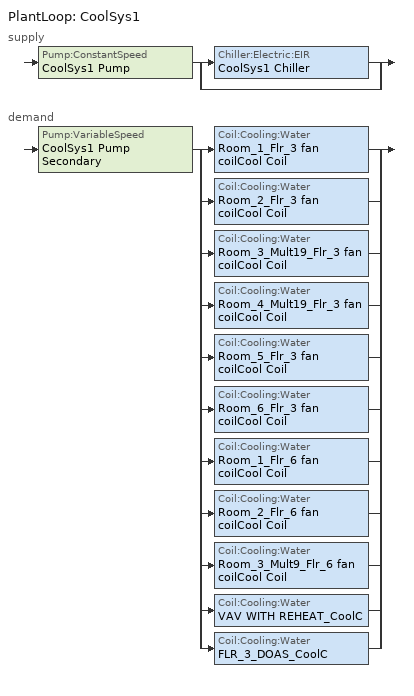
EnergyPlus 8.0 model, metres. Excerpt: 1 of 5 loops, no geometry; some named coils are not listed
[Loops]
PlantLoop 'CoolSys1'
 supply: Pump:ConstantSpeed 'CoolSys1 Pump' > split
  | Chiller:Electric:EIR 'CoolSys1 Chiller'
  | bypass
 demand: Pump:VariableSpeed 'CoolSys1 Pump Secondary' > split
  | Coil:Cooling:Water 'Room_1_Flr_3 fan coilCool Coil'
  | Coil:Cooling:Water 'Room_2_Flr_3 fan coilCool Coil'
  | Coil:Cooling:Water 'Room_3_Mult19_Flr_3 fan coilCool Coil'
  | Coil:Cooling:Water 'Room_4_Mult19_Flr_3 fan coilCool Coil'
  | Coil:Cooling:Water 'Room_5_Flr_3 fan coilCool Coil'
  | Coil:Cooling:Water 'Room_6_Flr_3 fan coilCool Coil'
  | Coil:Cooling:Water 'Room_1_Flr_6 fan coilCool Coil'
  | Coil:Cooling:Water 'Room_2_Flr_6 fan coilCool Coil'
  | Coil:Cooling:Water 'Room_3_Mult9_Flr_6 fan coilCool Coil'
  | Coil:Cooling:Water 'VAV WITH REHEAT_CoolC'
  | Coil:Cooling:Water 'FLR_3_DOAS_CoolC'
[Sizing:Plant]
CoolSys1: Loop Type=Cooling; Design Loop Exit Temperature {C}=7.22; Loop Design Temperature Difference {deltaC}=6.67
[Fan:OnOff] Availability Schedule=ALWAYS_ON; Fan Efficiency=0.16; Pressure Rise {Pa}=270.9; Maximum Flow Rate {m3/s}=AUTOSIZE; Motor Efficiency=0.29; Motor In Airstream Fraction=1
Room_1_Flr_3 fan coilfan; Room_2_Flr_3 fan coilfan; Room_3_Mult19_Flr_3 fan coilfan; Room_4_Mult19_Flr_3 fan coilfan; Room_5_Flr_3 fan coilfan; Room_6_Flr_3 fan coilfan; Room_1_Flr_6 fan coilfan; Room_2_Flr_6 fan coilfan; Room_3_Mult9_Flr_6 fan coilfan
[Coil:Cooling:Water] Availability Schedule=ALWAYS_ON; Design Water Flow Rate {m3/s}=AUTOSIZE; Design Air Flow Rate {m3/s}=AUTOSIZE; Design Inlet Water Temperature {C}=AUTOSIZE; Design Inlet Air Temperature {C}=AUTOSIZE; Design Outlet Air Temperature {C}=AUTOSIZE; Design Inlet Air Humidity Ratio {kgWater/kgDryAir}=AUTOSIZE; Design Outlet Air Humidity Ratio {kgWater/kgDryAir}=AUTOSIZE; Type of Analysis=SimpleAnalysis; Heat Exchanger Configuration=CrossFlow
Room_1_Flr_3 fan coilCool Coil; Room_2_Flr_3 fan coilCool Coil; Room_3_Mult19_Flr_3 fan coilCool Coil; Room_4_Mult19_Flr_3 fan coilCool Coil; Room_5_Flr_3 fan coilCool Coil; Room_6_Flr_3 fan coilCool Coil; Room_1_Flr_6 fan coilCool Coil; Room_2_Flr_6 fan coilCool Coil; Room_3_Mult9_Flr_6 fan coilCool Coil
[Pump:VariableSpeed]
CoolSys1 Pump Secondary: Rated Flow Rate {m3/s}=autosize; Rated Pump Head {Pa}=134284; Rated Power Consumption {W}=autosize; Motor Efficiency=0.9; Fraction of Motor Inefficiencies to Fluid Stream=0; Coefficient 1 of the Part Load Performance Curve=0; Coefficient 2 of the Part Load Performance Curve=0.0205; Coefficient 3 of the Part Load Performance Curve=0.4101; Coefficient 4 of the Part Load Performance Curve=0.5753; Minimum Flow Rate {m3/s}=0; Pump Control Type=Intermittent
[Pump:ConstantSpeed]
CoolSys1 Pump: Rated Flow Rate {m3/s}=AUTOSIZE; Rated Pump Head {Pa}=44761.3; Rated Power Consumption {W}=AUTOSIZE; Motor Efficiency=0.9; Fraction of Motor Inefficiencies to Fluid Stream=0; Pump Control Type=Intermittent
[Chiller:Electric:EIR]
CoolSys1 Chiller: Reference Capacity {W}=1.03208e+06; Reference COP {W/W}=2.8; Reference Leaving Chilled Water Temperature {C}=6.67; Reference Entering Condenser Fluid Temperature {C}=35; Reference Chilled Water Flow Rate {m3/s}=AutoSize; Reference Condenser Fluid Flow Rate {m3/s}=AutoSize; Cooling Capacity Function of Temperature Curve=AC_2010_PA_CAPFT; Electric Input to Cooling Output Ratio Function of Temperature Curve=AC_2010_PA_EIRFT; Electric Input to Cooling Output Ratio Function of Part Load Ratio Curve=AC_GT150_2010_PA_EIRFPLR; Minimum Part Load Ratio=0.15; Maximum Part Load Ratio=1; Optimum Part Load Ratio=0.8; Minimum Unloading Ratio=0.15; Condenser Type=AIRCOOLED; Leaving Chilled Water Lower Temperature Limit {C}=2; Chiller Flow Mode=LeavingSetpointModulated; Design Heat Recovery Water Flow Rate {m3/s}=0
[PlantLoop]
CoolSys1: Fluid Type=Water; Plant Equipment Operation Scheme=CoolSys1 Loop Operation Scheme List; Maximum Loop Temperature {C}=98; Minimum Loop Temperature {C}=1; Maximum Loop Flow Rate {m3/s}=AUTOSIZE; Minimum Loop Flow Rate {m3/s}=0; Plant Loop Volume {m3}=AUTOCALCULATE; Load Distribution Scheme=Sequential; Common Pipe Simulation=TwoWayCommonPipe
[PlantEquipmentList]
CoolSys1 Equipment List: CoolSys1 Chiller
[PlantEquipmentOperation:CoolingLoad]
CoolSys1 Operation Scheme: Load Range 1 Lower Limit {W}=0; Load Range 1 Upper Limit {W}=100000000000000; Range 1 Equipment List=CoolSys1 Equipment List
[PlantEquipmentOperationSchemes]
CoolSys1 Loop Operation Scheme List: Control Scheme 1=CoolSys1 Operation Scheme; Control Scheme 1 Schedule=PlantOnSched
[AvailabilityManager:NightCycle] Applicability Schedule=ALWAYS_ON; Fan Schedule=HVACOperationSchd; Control Type=CycleOnAny; Thermostat Tolerance {deltaC}=1; Cycling Run Time {s}=1800
VAV WITH REHEAT Availability Manager; FLR_3_DOAS Availability Manager
[SetpointManager:Scheduled] Control Variable=Temperature; Schedule=CW-Loop-Temp-Schedule
Name | Setpoint Node or NodeList
CoolSys1 Chiller Setpoint Manager | CoolSys1 Supply Equipment Outlet Node
CoolSys1 Loop Plant Demand Inlet Setpoint Manager | CoolSys1 Demand Inlet Node
CoolSys1 Loop Setpoint Manager | CoolSys1 Supply Outlet Node
[ElectricLoadCenter:Transformer]
Transformer 1: Availability Schedule=Always_On; Transformer Usage=PowerInFromGrid; Rated Capacity {VA}=150000; Phase=3; Conductor Material=Aluminum; Full Load Temperature Rise {C}=150; Fraction of Eddy Current Losses=0.1; Performance Input Method=NominalEfficiency; Nameplate Efficiency=0.983; Per Unit Load for Nameplate Efficiency=0.35; Reference Temperature for Nameplate Efficiency {C}=75; Consider Transformer Loss for Utility Cost=Yes; Meter 1=Wired_LTG_Electricity; Meter 2=InteriorEquipment:Electricity
[Schedule:Compact]
ALWAYS_ON; HVACOperationSchd; PlantOnSched: Through: 12/31, For: AllDays, Until: 24:00, 1
CW-Loop-Temp-Schedule: Through: 12/31, For: AllDays, Until: 24:00, 6.7
[Curve:Quadratic]
AC_GT150_2010_PA_EIRFPLR: Coefficient1 Constant=0.141; Coefficient2 x=0.655; Coefficient3 x**2=0.203; Minimum Value of x=0; Maximum Value of x=1
[Curve:Biquadratic] Minimum Value of x=5; Maximum Value of x=10; Minimum Value of y=12.7; Maximum Value of y=51.67
Name | Coefficient1 Constant | Coefficient2 x | Coefficient3 x**2 | Coefficient4 y | Coefficient5 y**2 | Coefficient6 x*y
AC_2010_PA_CAPFT | 1.04338 | 0.0407073 | 0.0004506 | -0.0041514 | -8.86e-05 | -0.0003467
AC_2010_PA_EIRFT | 0.596191 | -0.0099493 | 0.0007888 | 0.0004506 | 0.0004875 | -0.0007623
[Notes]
The 90.1 Prototype Building Models were developed by Pacific Northwest National Laboratory (PNNL),
under contract with the U.S. Department of Energy (DOE).  These building models were originally derived from
DOEs Commercial Reference Building Models with modifications from ASHRAE 90.1 committee,
Advanced Energy Design Guide series, and other building industry expert input.
The original purpose of developing these prototype building models was to measure energy saving impacts from
newly published editions of ASHRAE Standard 90.1.  The basic building descriptions can be found in the Scorecards
posted at this website.  The detailed descriptions of the prototype model development and addenda modeling
strategies can be found in PNNLs reports, entitled "Achieving 30% Goal: Energy and Cost Saving Analysis
of ASHRAE/IES Standard 90.1-2010" and "Enhancements to ASHRAE Standard 90.1 Prototype Building Models",
both posted at this website.
WeatherFile:  USA_TX_Houston-Bush.Intercontinental.AP.722430_TMY3.epw
IDF File:     /phome/comstd/ASHRAE90.1_2013_for_reporting/HotelLarge/90.1_std2013/input.nobackup/ASHRAE30pct_HotelLarge_STD2010_Houston.dd.idf
Run Case:     ASHRAE30pct_HotelLarge_STD2010_Houston
GPARM parameters as input:
Case = ASHRAE30pct_HotelLarge_STD2010_Houston
weatherfile = USA_TX_Houston-Intercontinental_TMY2.epw
basement_tempt = 0
avg_oa_tempt_ip = 68.09
maxdiff_oa_tempt_ip = 30.73
annual_run = no
ext_wall_type = MassWall
nonres_ext_wall_ufactor = 0.857417713
res_ext_wall_ufactor = 0.698426349
roof_type = LightweightRoof
nonres_roof_ufactor = 0.272556624
roof_emissivity = 0.75
roof_solar_absorp = 0.45
floor_type = LightweightFloor
nonres_floor_ufactor = 0.295269676
nonres_window = Window_U_0.72_SHGC_0.25
res_window = Window_U_0.72_SHGC_0.25
sidelighting_control = yes
LPD_basement = 9.687519375
LPD_retail = 15.06947458
LPD_mechanic = 10.2257149
LPD_storage = 6.781263563
LPD_laundry = 6.45834625
LPD_dining = 9.579880271
LPD_lobby = 11.40974504
LPD_guestroom = 11.94794056
LPD_corridor_flr3 = 7.104180875
LPD_corridor_flr6 = 7.104180875
LPD_kitchen = 10.65627131
guestroom_ltg_sch = Guestroom_Ltg_Sch_Base
guestroom_eqp_sch = Guestroom_Eqp_Sch_Base
exterior_lights_watts = 14952
economizer = DifferentialEnthalpy
skip_economizer_control = Yes
VAV_WITH_REHEAT_DCV = No
cafe_OA_per_area = 0.000914047
cafe_OA_per_person = 0.00354
lobby_OA_per_area = 0.001447242
lobby_OA_per_person = 0
banquet_OA_per_area = 0.000914047
banquet_OA_per_person = 0.00354
dining_OA_per_area = 0.000914047
dining_OA_per_person = 0.00354
damper_sche = MinOA_MotorizedDamper_Sched
avg_oa_tempt = 20.05
maxdiff_oa_tempt = 17.07222222
n_thermostatctrl_guestroom = Adva OccGuestRoom Thermostat Dual SP Control
chilledwater_pump_head = 44761.27683
chilledwater_pump_secondary_head = 134283.8305
SAT_reset_switch = No
SAT_reset_T = NA
economizer_lockout = NoLockout
eco_max_temp_limit = na
heating_damper_act = REVERSE
add_ck_vav_with_reheat = No
banquet_flr_6_mdp = 0.88
